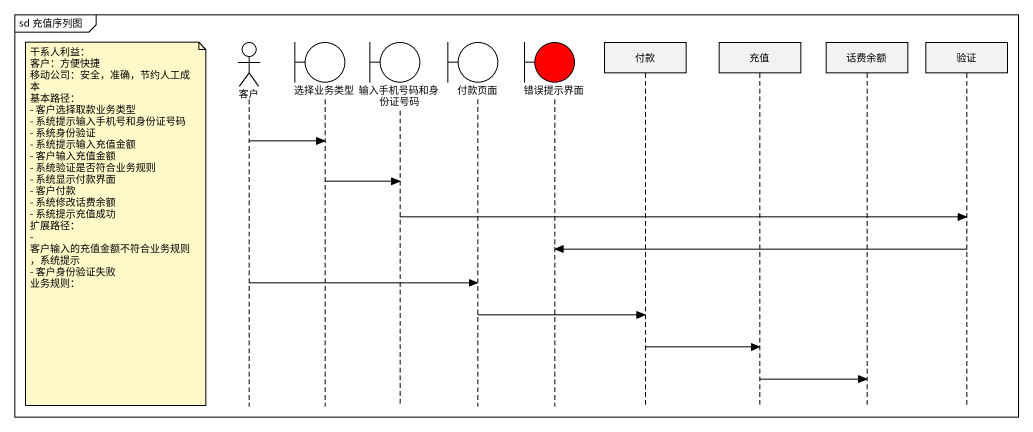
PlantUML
@startuml
mainframe sd 充值序列图
hide footbox
actor 客户
boundary 选择业务类型
boundary 输入手机号码和身份证号码
boundary 付款页面
boundary 错误提示界面 #FF0000
participant 付款
participant 充值
participant 话费余额
participant 验证

客户 -> 选择业务类型
选择业务类型 -> 输入手机号码和身份证号码
输入手机号码和身份证号码 -> 验证
note left of 客户
  干系人利益：
  客户：方便快捷
  移动公司：安全，准确，节约人工成本
  基本路径：
  - 客户选择取款业务类型
  - 系统提示输入手机号和身份证号码
  - 系统身份验证
  - 系统提示输入充值金额
  - 客户输入充值金额
  - 系统验证是否符合业务规则
  - 系统显示付款界面
  - 客户付款
  - 系统修改话费余额
  - 系统提示充值成功
  扩展路径：
  - 客户输入的充值金额不符合业务规则，系统提示
  - 客户身份验证失败
  业务规则：
end note
验证 -> 错误提示界面
客户 -> 付款页面
付款页面 -> 付款
付款 -> 充值
充值 -> 话费余额
@enduml
